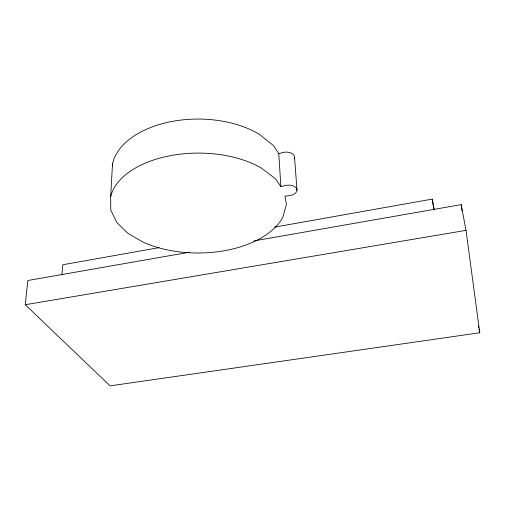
<?xml version="1.0" encoding="UTF-8"?>
<svg xmlns="http://www.w3.org/2000/svg" width="505" height="505" viewBox="0 0 505 505"><rect width="100%" height="100%" fill="white"/><g stroke="black" fill="none" stroke-linecap="round" stroke-linejoin="round"><path stroke-width="0.76" d="M110.658 196.862L112.495 163.91A86.26 51.447 0 0 1 170.374 121.774A86.26 51.447 0 0 1 259.28 134.286L273.451 145.535L278.779 153.671L280.875 186.642L285.533 185.379A9.33 5.378 -4.2 0 1 296.763 188.82A9.33 5.378 -4.2 0 1 289.826 195.643L284.94 196.167L286.442 204.304L282.882 217.011A88.261 49.957 -0.1 0 1 143.111 242.148L127.847 233.304L116.756 222.389L110.778 209.998L110.658 196.862A88.261 49.957 -0.1 0 1 169.895 155.767A88.261 49.957 -0.1 0 1 260.965 167.811L275.446 178.738L280.875 186.642M61.97 274.802L62.822 264.74L159.05 247.646M253.832 240.935L461.185 204.632L466.02 230.362L479.75 332.77L110.077 385.864L25.25 304.723L27.844 280.509L189.375 252.222M278.779 153.671L283.324 152.377A9.115 5.53 -4.4 0 1 292.086 153.539A9.115 5.53 -4.4 0 1 294.162 158.854M274.676 227.105L432.211 199.115L434.199 209.966M25.25 304.723L466.02 230.362M478.5 325.977L478.778 327.486M479.056 328.995L479.75 332.77M432.211 199.115L434.01 209.802M461.185 204.632L462.037 210.882M294.56 157.415L297.009 190.252M112.495 163.91L112.508 166.164"/></g></svg>
